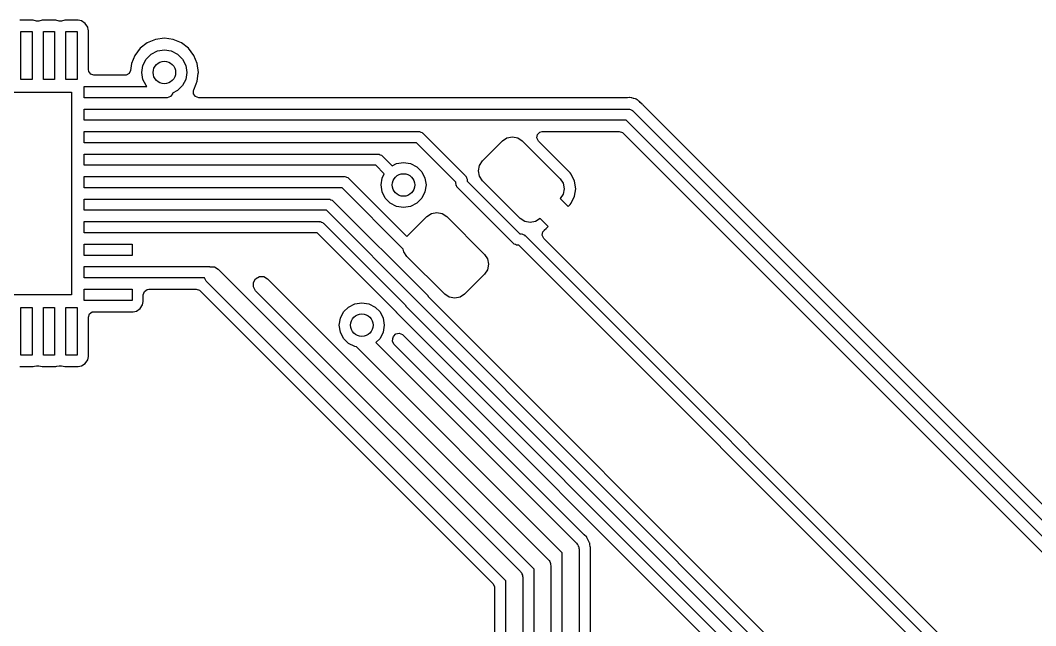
# Model space of a CAD drawing. Extents: x 0.21 to 2.99, y 0.21 to 2.19.
# Drawn here: x 1.523 to 2.234, y 0.952 to 1.375 of the extents above; entities that cross this region are included whole.
import ezdxf

# ---------------------------------------------------------------- set-up
doc = ezdxf.new("R2010")
doc.units = 0
doc.header["$MEASUREMENT"] = 0
doc.layers.add('BLACK', color=7, linetype='CONTINUOUS')

msp = doc.modelspace()

# ---------------------------------------------------------------- linework, layer by layer
at = {"layer": 'BLACK', "linetype": 'CONTINUOUS'}
for p, q in [((1.53227, 1.37502), (1.52284, 1.37502)), ((1.53467, 1.37454), (1.53227, 1.37502)), ((1.53227, 1.37502), (1.53227, 1.37502)), ((1.53619, 1.37454), (1.53467, 1.37454)), ((1.53859, 1.37502), (1.53619, 1.37454)), ((1.54802, 1.37502), (1.53859, 1.37502)), ((1.53859, 1.37502), (1.53859, 1.37502)), ((1.55042, 1.37454), (1.54802, 1.37502)), ((1.54802, 1.37502), (1.54802, 1.37502)), ((1.55194, 1.37454), (1.55042, 1.37454)), ((1.55434, 1.37502), (1.55194, 1.37454)), ((1.56377, 1.37502), (1.55434, 1.37502)), ((1.55434, 1.37502), (1.55434, 1.37502)), ((1.56607, 1.37456), (1.56377, 1.37502)), ((1.56377, 1.37502), (1.56377, 1.37502)), ((1.56868, 1.37282), (1.56607, 1.37456)), ((1.56607, 1.37456), (1.56607, 1.37456)), ((1.56607, 1.37456), (1.56607, 1.37456)), ((1.56607, 1.37456), (1.56607, 1.37456)), ((1.57043, 1.37021), (1.56868, 1.37282)), ((1.56868, 1.37282), (1.56868, 1.37282)), ((1.52362, 1.33366), (1.52362, 1.36713)), ((1.52362, 1.36713), (1.5315, 1.36713)), ((1.5315, 1.36713), (1.5315, 1.33366)), ((1.53937, 1.33366), (1.53937, 1.36713)), ((1.53937, 1.36713), (1.54724, 1.36713)), ((1.54724, 1.36713), (1.54724, 1.33366)), ((1.55512, 1.33366), (1.55512, 1.36713)), ((1.55512, 1.36713), (1.56299, 1.36713)), ((1.56299, 1.36713), (1.56299, 1.33366)), ((1.57078, 1.36846), (1.57043, 1.37021)), ((1.57089, 1.3679), (1.57078, 1.36846)), ((1.57089, 1.34053), (1.57089, 1.3679)), ((1.57089, 1.3679), (1.57089, 1.3679)), ((1.61209, 1.35923), (1.60715, 1.35544)), ((1.61784, 1.36162), (1.61209, 1.35923)), ((1.61209, 1.35923), (1.61209, 1.35923)), ((1.62402, 1.36243), (1.61784, 1.36162)), ((1.61784, 1.36162), (1.61784, 1.36162)), ((1.63019, 1.36162), (1.62402, 1.36243)), ((1.62402, 1.36243), (1.62402, 1.36243)), ((1.63594, 1.35923), (1.63019, 1.36162)), ((1.63019, 1.36162), (1.63019, 1.36162)), ((1.64088, 1.35544), (1.63594, 1.35923)), ((1.60336, 1.35051), (1.60098, 1.34475)), ((1.60715, 1.35544), (1.60336, 1.35051)), ((1.60336, 1.35051), (1.60336, 1.35051)), ((1.60715, 1.35544), (1.60715, 1.35544)), ((1.61128, 1.34784), (1.61476, 1.35132)), ((1.61476, 1.35132), (1.61915, 1.35356)), ((1.61915, 1.35356), (1.62402, 1.35433)), ((1.62402, 1.35433), (1.62888, 1.35356)), ((1.62888, 1.35356), (1.63327, 1.35132)), ((1.63327, 1.35132), (1.63676, 1.34784)), ((1.64467, 1.35051), (1.64088, 1.35544)), ((1.64088, 1.35544), (1.64088, 1.35544)), ((1.64088, 1.35544), (1.64088, 1.35544)), ((1.64088, 1.35544), (1.64088, 1.35544)), ((1.64088, 1.35544), (1.64088, 1.35544)), ((1.64705, 1.34475), (1.64467, 1.35051)), ((1.64467, 1.35051), (1.64467, 1.35051)), ((1.60098, 1.34475), (1.60036, 1.34002)), ((1.60098, 1.34475), (1.60098, 1.34475)), ((1.60827, 1.33858), (1.60904, 1.34345)), ((1.60904, 1.34345), (1.61128, 1.34784)), ((1.63676, 1.34784), (1.63899, 1.34345)), ((1.63899, 1.34345), (1.63976, 1.33858)), ((1.64786, 1.33858), (1.64705, 1.34475)), ((1.57108, 1.33933), (1.57089, 1.34053)), ((1.57249, 1.33738), (1.57108, 1.33933)), ((1.57478, 1.33663), (1.57249, 1.33738)), ((1.5965, 1.33663), (1.57478, 1.33663)), ((1.59721, 1.3367), (1.5965, 1.33663)), ((1.59932, 1.33785), (1.59721, 1.3367)), ((1.60036, 1.34002), (1.59932, 1.33785)), ((1.60904, 1.33372), (1.60827, 1.33858)), ((1.63976, 1.33858), (1.63899, 1.33372)), ((1.64705, 1.33241), (1.64776, 1.3378)), ((1.64776, 1.3378), (1.64786, 1.33858)), ((1.5315, 1.33366), (1.52362, 1.33366)), ((1.54724, 1.33366), (1.53937, 1.33366)), ((1.56299, 1.33366), (1.55512, 1.33366)), ((1.56791, 1.32087), (1.56791, 1.32874)), ((1.56791, 1.32874), (1.60138, 1.32874)), ((1.60138, 1.32874), (1.61186, 1.32874)), ((1.61128, 1.32933), (1.60904, 1.33372)), ((1.61186, 1.32874), (1.61128, 1.32933)), ((1.63676, 1.32933), (1.63327, 1.32584)), ((1.63899, 1.33372), (1.63676, 1.32933)), ((1.64457, 1.32642), (1.64635, 1.33071)), ((1.64635, 1.33071), (1.64705, 1.33241)), ((1.41732, 1.3248), (1.55906, 1.3248)), ((1.55906, 1.3248), (1.55906, 1.18307)), ((1.6283, 1.32162), (1.62598, 1.32087)), ((1.62973, 1.32359), (1.6283, 1.32162)), ((1.63327, 1.32584), (1.62973, 1.32404)), ((1.62973, 1.32404), (1.62973, 1.32359)), ((1.64438, 1.32599), (1.64457, 1.32642)), ((1.64438, 1.32358), (1.64438, 1.32599)), ((1.64579, 1.32163), (1.64438, 1.32358)), ((1.64457, 1.32642), (1.64457, 1.32642)), ((1.64808, 1.32089), (1.64579, 1.32163)), ((1.58465, 1.32087), (1.56791, 1.32087)), ((1.62598, 1.32087), (1.58465, 1.32087)), ((1.94786, 1.32089), (1.64808, 1.32089)), ((1.94813, 1.3209), (1.94786, 1.32089)), ((1.94937, 1.32108), (1.94813, 1.3209)), ((1.94975, 1.32099), (1.94937, 1.32108)), ((1.94937, 1.32108), (1.94937, 1.32108)), ((1.95064, 1.32089), (1.94975, 1.32099)), ((1.95103, 1.32089), (1.95064, 1.32089)), ((1.9522, 1.32043), (1.95103, 1.32089)), ((1.95103, 1.32089), (1.95103, 1.32089)), ((1.95103, 1.32089), (1.95103, 1.32089)), ((1.95103, 1.32089), (1.95103, 1.32089)), ((1.95246, 1.32035), (1.9522, 1.32043)), ((1.95368, 1.32007), (1.95246, 1.32035)), ((1.954, 1.31985), (1.95368, 1.32007)), ((1.95368, 1.32007), (1.95368, 1.32007)), ((1.95479, 1.31943), (1.954, 1.31985)), ((1.95515, 1.31929), (1.95479, 1.31943)), ((1.95608, 1.31844), (1.95515, 1.31929)), ((1.95629, 1.31828), (1.95608, 1.31844)), ((1.95641, 1.3182), (1.95629, 1.31828)), ((1.95696, 1.31765), (1.95641, 1.3182)), ((1.95702, 1.31758), (1.95696, 1.31765)), ((1.95842, 1.31631), (1.95702, 1.31758)), ((1.95864, 1.31602), (1.95842, 1.31631)), ((1.95868, 1.31605), (1.95864, 1.31602)), ((1.959, 1.31561), (1.95868, 1.31605)), ((2.08857, 1.18604), (1.959, 1.31561)), ((1.56791, 1.30512), (1.56791, 1.31299)), ((1.56791, 1.31299), (1.60138, 1.31299)), ((1.60138, 1.31299), (1.94882, 1.31299)), ((1.94882, 1.31299), (1.94912, 1.31289)), ((1.94912, 1.31289), (1.94943, 1.31294)), ((1.94943, 1.31294), (1.95026, 1.31253)), ((1.95026, 1.31253), (1.95113, 1.31224)), ((1.95113, 1.31224), (1.95132, 1.31198)), ((1.95132, 1.31198), (1.9516, 1.31184)), ((1.9516, 1.31184), (2.3453, 0.918138)), ((1.58465, 1.30512), (1.56791, 1.30512)), ((1.94719, 1.30512), (1.58465, 1.30512)), ((2.33858, 0.913724), (1.94719, 1.30512)), ((1.56791, 1.28937), (1.56791, 1.29724)), ((1.56791, 1.29724), (1.60138, 1.29724)), ((1.60138, 1.29724), (1.80197, 1.29724)), ((1.80197, 1.29724), (1.80227, 1.29715)), ((1.80227, 1.29715), (1.80258, 1.2972)), ((1.80258, 1.2972), (1.80341, 1.29678)), ((1.80341, 1.29678), (1.80428, 1.29649)), ((1.80428, 1.29649), (1.80447, 1.29624)), ((1.80447, 1.29624), (1.80475, 1.29609)), ((1.80475, 1.29609), (1.83471, 1.26614)), ((1.86373, 1.2928), (1.8675, 1.29355)), ((1.8675, 1.29355), (1.87126, 1.2928)), ((1.88459, 1.29272), (1.88497, 1.2951)), ((1.88497, 1.2951), (1.88667, 1.2968)), ((1.88667, 1.2968), (1.88844, 1.29722)), ((1.88844, 1.29722), (1.9423, 1.29722)), ((1.9423, 1.29722), (1.94459, 1.29648)), ((1.94459, 1.29648), (1.94506, 1.29608)), ((1.94506, 1.29608), (2.32955, 0.911595)), ((1.58465, 1.28937), (1.56791, 1.28937)), ((1.80034, 1.28937), (1.58465, 1.28937)), ((1.82799, 1.26172), (1.80034, 1.28937)), ((1.84662, 1.27675), (1.86054, 1.29067)), ((1.86054, 1.29067), (1.86373, 1.2928)), ((1.87126, 1.2928), (1.87446, 1.29067)), ((1.87446, 1.29067), (1.9009, 1.26422)), ((1.88569, 1.29057), (1.88459, 1.29272)), ((1.90798, 1.26828), (1.88569, 1.29057)), ((1.56791, 1.27362), (1.56791, 1.2815)), ((1.56791, 1.2815), (1.60138, 1.2815)), ((1.60138, 1.2815), (1.77362, 1.2815)), ((1.77362, 1.2815), (1.77392, 1.2814)), ((1.77392, 1.2814), (1.77424, 1.28145)), ((1.77424, 1.28145), (1.77506, 1.28103)), ((1.77506, 1.28103), (1.77594, 1.28074)), ((1.77594, 1.28074), (1.77612, 1.28049)), ((1.77612, 1.28049), (1.77641, 1.28034)), ((1.77641, 1.28034), (1.78346, 1.27329)), ((1.58465, 1.27362), (1.56791, 1.27362)), ((1.77199, 1.27362), (1.58465, 1.27362)), ((1.77789, 1.26772), (1.77199, 1.27362)), ((1.78346, 1.27329), (1.78647, 1.27482)), ((1.78647, 1.27482), (1.79134, 1.27559)), ((1.79134, 1.27559), (1.79621, 1.27482)), ((1.79621, 1.27482), (1.8006, 1.27258)), ((1.8006, 1.27258), (1.80408, 1.2691)), ((1.84373, 1.26979), (1.84448, 1.27355)), ((1.84448, 1.27355), (1.84662, 1.27675)), ((1.56791, 1.25787), (1.56791, 1.26575)), ((1.56791, 1.26575), (1.60138, 1.26575)), ((1.60138, 1.26575), (1.75, 1.26575)), ((1.75, 1.26575), (1.7503, 1.26565)), ((1.7503, 1.26565), (1.75062, 1.2657)), ((1.75062, 1.2657), (1.75144, 1.26528)), ((1.75144, 1.26528), (1.75231, 1.265)), ((1.75231, 1.265), (1.7525, 1.26474)), ((1.7525, 1.26474), (1.75278, 1.26459)), ((1.75278, 1.26459), (1.79364, 1.22373)), ((1.77559, 1.25984), (1.77636, 1.26471)), ((1.77636, 1.26471), (1.77789, 1.26772)), ((1.80408, 1.2691), (1.80632, 1.26471)), ((1.80632, 1.26471), (1.80709, 1.25984)), ((1.83471, 1.26614), (1.83485, 1.26585)), ((1.83485, 1.26585), (1.83511, 1.26567)), ((1.83511, 1.26567), (1.83539, 1.26479)), ((1.83539, 1.26479), (1.83581, 1.26397)), ((1.84448, 1.26602), (1.84373, 1.26979)), ((1.84662, 1.26283), (1.84448, 1.26602)), ((1.90875, 1.26735), (1.90798, 1.26828)), ((1.90798, 1.26828), (1.90798, 1.26828)), ((1.91106, 1.26254), (1.90875, 1.26735)), ((1.58465, 1.25787), (1.56791, 1.25787)), ((1.74837, 1.25787), (1.58465, 1.25787)), ((1.79121, 1.21503), (1.74837, 1.25787)), ((1.77636, 1.25498), (1.77559, 1.25984)), ((1.80709, 1.25984), (1.80632, 1.25498)), ((1.82799, 1.26082), (1.82799, 1.26172)), ((1.82808, 1.26052), (1.82799, 1.26082)), ((1.82803, 1.2602), (1.82808, 1.26052)), ((1.82845, 1.25938), (1.82803, 1.2602)), ((1.82874, 1.2585), (1.82845, 1.25938)), ((1.829, 1.25832), (1.82874, 1.2585)), ((1.82914, 1.25803), (1.829, 1.25832)), ((1.86827, 1.2189), (1.82914, 1.25803)), ((1.83581, 1.26397), (1.83576, 1.26365)), ((1.83576, 1.26365), (1.83586, 1.26335)), ((1.83586, 1.26335), (1.83586, 1.26245)), ((1.83586, 1.26245), (1.87269, 1.22562)), ((1.87306, 1.23638), (1.84662, 1.26283)), ((1.9009, 1.26422), (1.90304, 1.26103)), ((1.90304, 1.26103), (1.90379, 1.25726)), ((1.91186, 1.25726), (1.91106, 1.26254)), ((1.91106, 1.26254), (1.91106, 1.26254)), ((1.7786, 1.25059), (1.77636, 1.25498)), ((1.78208, 1.2471), (1.7786, 1.25059)), ((1.80408, 1.25059), (1.8006, 1.2471)), ((1.80632, 1.25498), (1.80408, 1.25059)), ((1.90304, 1.25349), (1.9009, 1.2503)), ((1.90379, 1.25726), (1.90304, 1.25349)), ((1.90875, 1.24717), (1.91106, 1.25198)), ((1.91106, 1.25198), (1.91186, 1.25726)), ((1.91106, 1.25198), (1.91106, 1.25198)), ((1.91186, 1.25726), (1.91186, 1.25726)), ((1.56791, 1.24213), (1.56791, 1.25)), ((1.56791, 1.25), (1.60138, 1.25)), ((1.60138, 1.25), (1.73908, 1.25)), ((1.73908, 1.25), (1.73938, 1.2499)), ((1.73938, 1.2499), (1.7397, 1.24995)), ((1.7397, 1.24995), (1.74052, 1.24953)), ((1.74052, 1.24953), (1.7414, 1.24925)), ((1.7414, 1.24925), (1.74158, 1.24899)), ((1.74158, 1.24899), (1.74187, 1.24885)), ((1.74187, 1.24885), (1.80824, 1.18248)), ((1.78647, 1.24487), (1.78208, 1.2471)), ((1.79134, 1.24409), (1.78647, 1.24487)), ((1.79621, 1.24487), (1.79134, 1.24409)), ((1.8006, 1.2471), (1.79621, 1.24487)), ((1.9009, 1.2503), (1.90647, 1.24473)), ((1.90647, 1.24473), (1.90798, 1.24624)), ((1.90798, 1.24624), (1.90875, 1.24717)), ((1.58465, 1.24213), (1.56791, 1.24213)), ((1.73745, 1.24213), (1.58465, 1.24213)), ((1.80217, 1.17741), (1.73745, 1.24213)), ((1.79372, 1.22385), (1.80764, 1.23777)), ((1.80764, 1.23777), (1.81084, 1.23991)), ((1.81084, 1.23991), (1.8146, 1.24066)), ((1.8146, 1.24066), (1.81837, 1.23991)), ((1.81837, 1.23991), (1.82156, 1.23777)), ((1.82156, 1.23777), (1.84801, 1.21133)), ((1.87626, 1.23425), (1.87306, 1.23638)), ((1.88698, 1.23638), (1.88379, 1.23425)), ((1.89255, 1.23081), (1.88698, 1.23638)), ((1.56791, 1.22638), (1.56791, 1.23425)), ((1.56791, 1.23425), (1.60138, 1.23425)), ((1.60138, 1.23425), (1.73256, 1.23425)), ((1.73256, 1.23425), (1.73286, 1.23415)), ((1.73286, 1.23415), (1.73318, 1.2342)), ((1.73318, 1.2342), (1.734, 1.23378)), ((1.734, 1.23378), (1.73487, 1.2335)), ((1.73487, 1.2335), (1.73506, 1.23324)), ((1.73506, 1.23324), (1.73534, 1.2331)), ((1.73534, 1.2331), (1.79249, 1.17595)), ((1.88002, 1.2335), (1.87626, 1.23425)), ((1.88379, 1.23425), (1.88002, 1.2335)), ((1.88993, 1.22839), (1.89104, 1.2293)), ((1.89104, 1.2293), (1.89255, 1.23081)), ((1.58465, 1.22638), (1.56791, 1.22638)), ((1.73093, 1.22638), (1.58465, 1.22638)), ((1.78642, 1.17089), (1.73093, 1.22638)), ((1.79364, 1.22373), (1.79372, 1.22385)), ((1.87269, 1.22562), (1.87359, 1.22562)), ((1.87359, 1.22562), (1.87389, 1.22553)), ((1.87389, 1.22553), (1.8742, 1.22558)), ((1.8742, 1.22558), (1.87503, 1.22516)), ((1.87503, 1.22516), (1.8759, 1.22487)), ((1.8759, 1.22487), (1.87609, 1.22462)), ((1.87609, 1.22462), (1.87637, 1.22447)), ((1.87637, 1.22447), (2.28625, 0.814595)), ((1.8884, 1.22466), (1.88877, 1.22704)), ((1.88949, 1.22252), (1.8884, 1.22466)), ((1.88877, 1.22704), (1.88996, 1.22835)), ((2.29115, 0.820853), (1.88949, 1.22252)), ((1.88996, 1.22835), (1.88993, 1.22839)), ((1.56791, 1.21063), (1.56791, 1.2185)), ((1.56791, 1.2185), (1.60138, 1.2185)), ((1.60138, 1.2185), (1.60138, 1.21063)), ((1.79159, 1.21313), (1.79121, 1.21503)), ((1.86855, 1.21876), (1.86827, 1.2189)), ((1.86874, 1.2185), (1.86855, 1.21876)), ((1.86962, 1.21822), (1.86874, 1.2185)), ((1.87044, 1.2178), (1.86962, 1.21822)), ((1.87075, 1.21785), (1.87044, 1.2178)), ((1.87105, 1.21775), (1.87075, 1.21785)), ((1.87196, 1.21775), (1.87105, 1.21775)), ((2.27953, 0.81018), (1.87196, 1.21775)), ((1.60138, 1.21063), (1.56791, 1.21063)), ((1.79372, 1.20993), (1.79159, 1.21313)), ((1.82017, 1.18349), (1.79372, 1.20993)), ((1.84801, 1.21133), (1.85014, 1.20813)), ((1.85014, 1.20813), (1.85089, 1.20437)), ((1.56791, 1.19488), (1.56791, 1.20276)), ((1.56791, 1.20276), (1.60138, 1.20276)), ((1.60138, 1.20276), (1.65551, 1.20276)), ((1.65551, 1.20276), (1.65581, 1.20266)), ((1.65581, 1.20266), (1.65613, 1.20271)), ((1.65613, 1.20271), (1.65643, 1.20255)), ((1.65643, 1.20255), (1.65901, 1.20255)), ((1.65901, 1.20255), (1.66166, 1.20103)), ((1.66166, 1.20103), (1.87307, 0.989609)), ((1.85014, 1.2006), (1.84801, 1.19741)), ((1.85089, 1.20437), (1.85014, 1.2006)), ((1.58465, 1.19488), (1.56791, 1.19488)), ((1.65203, 1.19488), (1.58465, 1.19488)), ((1.6533, 1.19267), (1.65203, 1.19488)), ((1.68636, 1.19163), (1.68789, 1.19428)), ((1.68789, 1.19428), (1.69054, 1.1958)), ((1.69054, 1.1958), (1.6936, 1.1958)), ((1.6936, 1.1958), (1.69624, 1.19428)), ((1.69624, 1.19428), (1.89276, 0.997763)), ((1.84801, 1.19741), (1.83409, 1.18349)), ((1.56791, 1.17913), (1.56791, 1.18701)), ((1.56791, 1.18701), (1.60138, 1.18701)), ((1.60138, 1.18701), (1.60138, 1.17913)), ((1.61002, 1.18538), (1.61196, 1.1868)), ((1.61196, 1.1868), (1.61317, 1.18699)), ((1.61317, 1.18699), (1.64621, 1.18699)), ((1.64621, 1.18699), (1.6485, 1.18624)), ((1.86299, 0.982987), (1.6533, 1.19267)), ((1.68636, 1.18857), (1.68636, 1.19163)), ((1.68789, 1.18592), (1.68636, 1.18857)), ((1.55906, 1.18307), (1.41732, 1.18307)), ((1.60927, 1.18309), (1.61002, 1.18538)), ((1.60927, 1.17836), (1.60927, 1.18309)), ((1.6485, 1.18624), (1.64897, 1.18585)), ((1.64897, 1.18585), (1.85396, 0.980859)), ((1.88268, 0.991141), (1.68789, 1.18592)), ((1.80824, 1.18248), (1.80838, 1.18219)), ((1.80838, 1.18219), (1.80864, 1.18201)), ((1.80864, 1.18201), (1.80874, 1.1817)), ((1.80874, 1.1817), (2.10707, 0.883366)), ((1.82336, 1.18135), (1.82017, 1.18349)), ((1.82713, 1.1806), (1.82336, 1.18135)), ((1.8309, 1.18135), (1.82713, 1.1806)), ((1.83409, 1.18349), (1.8309, 1.18135)), ((2.24318, 1.03143), (2.08857, 1.18604)), ((1.52362, 1.14075), (1.52362, 1.17421)), ((1.52362, 1.17421), (1.5315, 1.17421)), ((1.5315, 1.17421), (1.5315, 1.14075)), ((1.53937, 1.14075), (1.53937, 1.17421)), ((1.53937, 1.17421), (1.54724, 1.17421)), ((1.54724, 1.17421), (1.54724, 1.14075)), ((1.55512, 1.14075), (1.55512, 1.17421)), ((1.55512, 1.17421), (1.56299, 1.17421)), ((1.56299, 1.17421), (1.56299, 1.14075)), ((1.60138, 1.17913), (1.56791, 1.17913)), ((1.60446, 1.1717), (1.60707, 1.17344)), ((1.60707, 1.17344), (1.60881, 1.17605)), ((1.60881, 1.17605), (1.60927, 1.17836)), ((1.74941, 1.17101), (1.75289, 1.17449)), ((1.75289, 1.17449), (1.75728, 1.17673)), ((1.75728, 1.17673), (1.76215, 1.1775)), ((1.76215, 1.1775), (1.76701, 1.17673)), ((1.76701, 1.17673), (1.7714, 1.17449)), ((1.7714, 1.17449), (1.77489, 1.17101)), ((1.79249, 1.17595), (1.79263, 1.17567)), ((1.79263, 1.17567), (1.79289, 1.17548)), ((1.79289, 1.17548), (1.79299, 1.17518)), ((1.79299, 1.17518), (2.04806, 0.920107)), ((1.80227, 1.1771), (1.80217, 1.17741)), ((1.80253, 1.17691), (1.80227, 1.1771)), ((1.80267, 1.17663), (1.80253, 1.17691)), ((2.10266, 0.876645), (1.80267, 1.17663)), ((1.57089, 1.16734), (1.57163, 1.16963)), ((1.57089, 1.13997), (1.57089, 1.16734)), ((1.57163, 1.16963), (1.57358, 1.17105)), ((1.57358, 1.17105), (1.57478, 1.17124)), ((1.57478, 1.17124), (1.60216, 1.17124)), ((1.60216, 1.17124), (1.60446, 1.1717)), ((1.60216, 1.17124), (1.60216, 1.17124)), ((1.7464, 1.16175), (1.74717, 1.16662)), ((1.74717, 1.16662), (1.74941, 1.17101)), ((1.77489, 1.17101), (1.77712, 1.16662)), ((1.77712, 1.16662), (1.77789, 1.16175)), ((1.78652, 1.17058), (1.78642, 1.17089)), ((1.78678, 1.17039), (1.78652, 1.17058)), ((1.78692, 1.17011), (1.78678, 1.17039)), ((2.04134, 0.915692), (1.78692, 1.17011)), ((1.74717, 1.15689), (1.7464, 1.16175)), ((1.77789, 1.16175), (1.77712, 1.15689)), ((1.74941, 1.1525), (1.74717, 1.15689)), ((1.75289, 1.14901), (1.74941, 1.1525)), ((1.77489, 1.1525), (1.77206, 1.14967)), ((1.77712, 1.15689), (1.77489, 1.1525)), ((1.78363, 1.15033), (1.78387, 1.15243)), ((1.78387, 1.15243), (1.78388, 1.15243)), ((1.78388, 1.15243), (1.78444, 1.1538)), ((1.78444, 1.1538), (1.78601, 1.15563)), ((1.78601, 1.15563), (1.78835, 1.1562)), ((1.78835, 1.1562), (1.79058, 1.15527)), ((1.79058, 1.15527), (1.7908, 1.15507)), ((1.7908, 1.15507), (2.03221, 0.913662)), ((1.75728, 1.14678), (1.75289, 1.14901)), ((1.75844, 1.14659), (1.75728, 1.14678)), ((1.90236, 1.00267), (1.75844, 1.14659)), ((1.77206, 1.14967), (1.91244, 1.00929)), ((1.78472, 1.14818), (1.78363, 1.15033)), ((1.91782, 1.01508), (1.78472, 1.14818)), ((1.5315, 1.14075), (1.52362, 1.14075)), ((1.54724, 1.14075), (1.53937, 1.14075)), ((1.56299, 1.14075), (1.55512, 1.14075)), ((1.56868, 1.13506), (1.57043, 1.13767)), ((1.57043, 1.13767), (1.57089, 1.13997)), ((1.52284, 1.13285), (1.53227, 1.13285)), ((1.53227, 1.13285), (1.53307, 1.13301)), ((1.53227, 1.13285), (1.53227, 1.13285)), ((1.53307, 1.13301), (1.53467, 1.13333)), ((1.53467, 1.13333), (1.53619, 1.13333)), ((1.53619, 1.13333), (1.53859, 1.13285)), ((1.53859, 1.13285), (1.53859, 1.13285)), ((1.53859, 1.13285), (1.53859, 1.13285)), ((1.53859, 1.13285), (1.53859, 1.13285)), ((1.53859, 1.13285), (1.54802, 1.13285)), ((1.54802, 1.13285), (1.54882, 1.13301)), ((1.54802, 1.13285), (1.54802, 1.13285)), ((1.54882, 1.13301), (1.55042, 1.13333)), ((1.55042, 1.13333), (1.55194, 1.13333)), ((1.55194, 1.13333), (1.55434, 1.13285)), ((1.55434, 1.13285), (1.55434, 1.13285)), ((1.55434, 1.13285), (1.55434, 1.13285)), ((1.55434, 1.13285), (1.55434, 1.13285)), ((1.55434, 1.13285), (1.56377, 1.13285)), ((1.56377, 1.13285), (1.56607, 1.13331)), ((1.56377, 1.13285), (1.56377, 1.13285)), ((1.56607, 1.13331), (1.56868, 1.13506)), ((1.91244, 1.00929), (1.91283, 1.00862)), ((1.91931, 1.01371), (1.91782, 1.01508)), ((1.91949, 1.01348), (1.91931, 1.01371)), ((1.91965, 1.01325), (1.91949, 1.01348)), ((1.92054, 1.01143), (1.91965, 1.01325)), ((1.9215, 1.00966), (1.92054, 1.01143)), ((1.92159, 1.00939), (1.9215, 1.00966)), ((1.92168, 1.00911), (1.92159, 1.00939)), ((1.92176, 1.00847), (1.92168, 1.00911)), ((1.92168, 1.00911), (1.92168, 1.00911)), ((1.90236, 0.558951), (1.90236, 1.00267)), ((1.91283, 1.00862), (1.91338, 1.00807)), ((1.91338, 1.00807), (1.91358, 1.00732)), ((1.91358, 1.00732), (1.91397, 1.00665)), ((1.91397, 1.00665), (1.91397, 1.00587)), ((1.91397, 1.00587), (1.91417, 1.00512)), ((1.91417, 1.00512), (1.91417, 0.558951)), ((1.92193, 1.00711), (1.92176, 1.00847)), ((1.92207, 1.00626), (1.92193, 1.00711)), ((1.92207, 1.0061), (1.92207, 1.00626)), ((1.92208, 1.00585), (1.92207, 1.0061)), ((1.92207, 1.00328), (1.92215, 1.00408)), ((1.92207, 0.74311), (1.92207, 1.00328)), ((1.92225, 1.00454), (1.92208, 1.00585)), ((1.92215, 1.00408), (1.92225, 1.00454)), ((1.89276, 0.997763), (1.89315, 0.997089)), ((1.89315, 0.997089), (1.8937, 0.99654)), ((1.8937, 0.99654), (1.8939, 0.995789)), ((1.8939, 0.995789), (1.89429, 0.995115)), ((1.89429, 0.995115), (1.89429, 0.994338)), ((1.87307, 0.989609), (1.87346, 0.988936)), ((1.87346, 0.988936), (1.87401, 0.988386)), ((1.87401, 0.988386), (1.87421, 0.987635)), ((1.87421, 0.987635), (1.8746, 0.986961)), ((1.88268, 0.608942), (1.88268, 0.991141)), ((1.89429, 0.994338), (1.89449, 0.993587)), ((1.89449, 0.993587), (1.89449, 0.606496)), ((1.85396, 0.980859), (1.85505, 0.978713)), ((1.86299, 0.689257), (1.86299, 0.982987)), ((1.8746, 0.986961), (1.8746, 0.986184)), ((1.8746, 0.986184), (1.8748, 0.985433)), ((1.8748, 0.985433), (1.8748, 0.686811)), ((1.85505, 0.978713), (1.8551, 0.978103)), ((1.8551, 0.978103), (1.8551, 0.694141))]:
    msp.add_line(p, q, dxfattribs=at)
at = {"layer": 'BLACK'}
for centre in [(1.62402, 1.33858), (1.79134, 1.25984), (1.76215, 1.16175)]:
    msp.add_circle(centre, 0.007874, dxfattribs=at)

doc.saveas('drawing.dxf')
